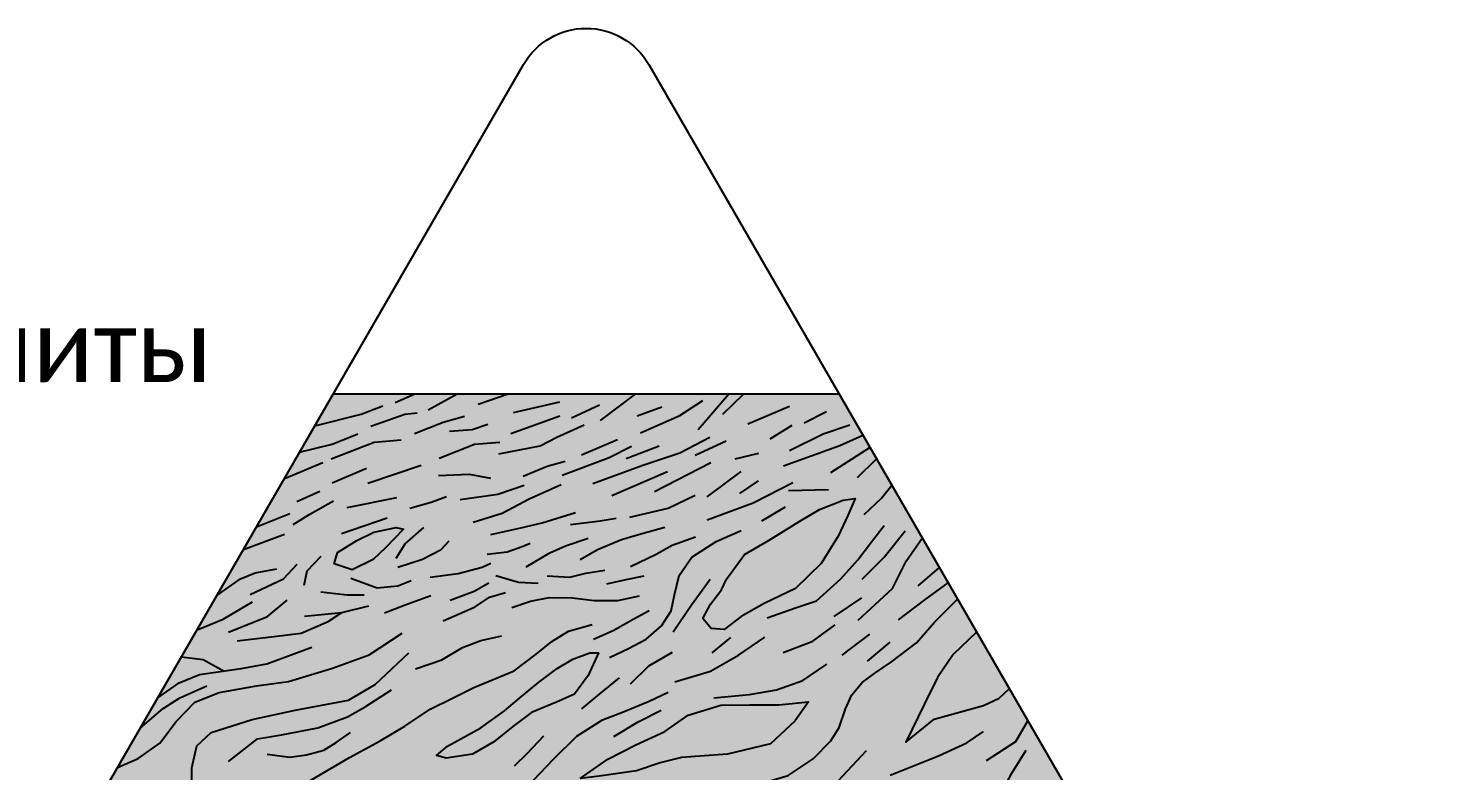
# Model space of a CAD drawing. Header units: millimetres. Extents: x 39 to 1913, y -1214 to 273.
# Drawn here: x 1670.9 to 1769.1, y -178.1 to -126.7 of the extents above; entities that cross this region are included whole.
import ezdxf

# ---------------------------------------------------------------- set-up
doc = ezdxf.new("R2010")
doc.units = ezdxf.units.MM
doc.styles.get("Standard").update_dxf_attribs({"font": 'arial.ttf'})

msp = doc.modelspace()

# ---------------------------------------------------------------- hatches: boundary and pattern name
at = {"transparency": 33554483}
h = msp.add_hatch(color=43, dxfattribs=at)
h.dxf.hatch_style = 1
h.paths.add_polyline_path([(1726.971, -151.985), (1691.971, -151.985), (1651.971, -221.267), (1709.471, -254.465), (1766.971, -221.267)])

# ---------------------------------------------------------------- linework, layer by layer
at = {"color": 252}
msp.add_lwpolyline([(1598.801, -313.36), (1705.14, -129.174, -0.57735), (1713.801, -129.174), (1820.14, -313.36, -0.57735), (1815.81, -320.86), (1603.131, -320.86, -0.57735)], format="xyb", close=True, dxfattribs=at)
for points in [[(1691.971, -151.985), (1726.971, -151.985)], [(1696.256, -152.563), (1697.612, -151.985)], [(1698.538, -153.079), (1700.541, -151.985)], [(1702.009, -152.691), (1704.076, -151.985)], [(1710.47, -153.81), (1712.903, -151.985)], [(1717.218, -154.435), (1719.349, -151.985)], [(1718.923, -153.371), (1720.372, -151.985)], [(1690.692, -154.199), (1693.909, -153.381), (1695.395, -152.8)], [(1704.442, -153.272), (1707.65, -152.518)], [(1708.468, -153.638), (1710.384, -152.734)], [(1713.011, -153.508), (1714.712, -152.863)], [(1713.226, -154.671), (1715.961, -153.465), (1717.554, -152.432)], [(1720.649, -154.052), (1723.547, -152.838)], [(1724.548, -153.988), (1726.103, -153.2)], [(1694.577, -154.22), (1696.923, -153.381), (1697.785, -153.295)], [(1697.591, -154.715), (1699.572, -153.94), (1701.057, -153.51)], [(1700.024, -154.565), (1701.574, -154.435), (1702.672, -154.07)], [(1703.426, -156.136), (1706.289, -155.576), (1707.452, -154.973), (1709.325, -154.113)], [(1704.269, -154.714), (1707.65, -153.487)], [(1722.204, -155.096), (1723.738, -154.137)], [(1723.547, -155.888), (1725.87, -154.738), (1727.724, -154.12)], [(1689.646, -156.012), (1691.907, -155.469), (1693.672, -154.737)], [(1691.821, -156.48), (1694.792, -155.318), (1696.665, -155.167)], [(1709.157, -156.199), (1711.633, -155.144)], [(1709.931, -158.184), (1713.404, -156.906), (1715.961, -156.054), (1718.028, -154.968)], [(1723.121, -156.953), (1727.02, -155.547), (1728.618, -154.838)], [(1699.292, -156.416), (1701.746, -155.447), (1703.49, -155.318)], [(1707.822, -157.598), (1711.073, -156.371), (1712.602, -155.596)], [(1712.233, -156.459), (1714.534, -155.564)], [(1717.027, -156.229), (1719.158, -155.228)], [(1719.776, -156.463), (1721.417, -156.08)], [(1726.403, -157.422), (1729.112, -155.695)], [(1688.592, -157.837), (1691.239, -156.717)], [(1691.885, -158.137), (1694.275, -157.126)], [(1694.361, -158.159), (1698.065, -156.911)], [(1705.105, -157.664), (1706.785, -156.975), (1708.012, -156.631)], [(1714.193, -158.738), (1718.092, -156.736)], [(1728.256, -157.763), (1729.566, -156.481)], [(1699.249, -157.621), (1701.38, -157.535), (1702.844, -157.815)], [(1711.252, -159.015), (1715.109, -157.353)], [(1717.837, -159.104), (1720.202, -157.358)], [(1717.837, -160.702), (1721.033, -159.509), (1723.782, -158.103)], [(1720.096, -158.87), (1721.395, -157.997)], [(1689.452, -159.429), (1691.045, -158.718)], [(1697.26, -159.883), (1698.744, -159.474), (1699.798, -159.087)], [(1700.756, -159.3), (1703.361, -158.912), (1705.191, -158.288)], [(1701.643, -160.869), (1703.667, -160.224), (1705.518, -159.233), (1707.736, -158.243)], [(1712.489, -160.51), (1715.152, -159.892), (1717.006, -158.998)], [(1723.483, -158.657), (1726.232, -158.593)], [(1728.704, -160.318), (1729.876, -159.211), (1730.62, -158.307)], [(1689.194, -161.021), (1690.356, -160.311), (1691.993, -159.386)], [(1692.94, -159.838), (1696.364, -159.149)], [(1719.187, -164.802), (1720.419, -163.103), (1722.141, -162.104), (1724.266, -160.787), (1725.626, -159.98), (1727.262, -159.343), (1728.091, -159.215), (1727.581, -160.405), (1726.901, -161.828), (1725.732, -163.719), (1723.968, -165.461), (1721.78, -166.481), (1720.207, -167.394), (1719.017, -168.286), (1718.124, -168.222), (1717.55, -167.521), (1718.082, -166.544), (1718.847, -165.546), (1719.187, -164.802)], [(1721.63, -160.766), (1723.27, -159.786)], [(1686.66, -161.184), (1688.957, -160.247)], [(1692.553, -161.646), (1695.696, -160.569)], [(1702.872, -161.71), (1704.958, -161.258), (1706.42, -160.893), (1708.743, -160.184)], [(1708.399, -161.022), (1710.442, -160.764), (1711.56, -160.592)], [(1685.752, -162.756), (1688.603, -161.685)], [(1692.271, -162.956), (1693.605, -162.118), (1694.787, -161.559), (1696.336, -161.237), (1696.83, -161.344), (1695.583, -162.634), (1694.723, -163.451), (1693.282, -164.16), (1692.035, -163.752), (1692.271, -162.956)], [(1696.314, -163.343), (1696.938, -162.355), (1698.228, -161.237)], [(1705.328, -163.947), (1706.962, -162.98), (1708.037, -162.507), (1709.607, -161.97)], [(1709.048, -163.431), (1710.252, -162.744), (1711.929, -162.056), (1713.262, -161.669), (1714.918, -161.196)], [(1711.088, -170.226), (1712.393, -169.608), (1713.63, -168.956), (1714.695, -168.028), (1715.348, -166.998), (1715.589, -165.899), (1715.898, -164.559), (1716.791, -163.289), (1718.475, -162.19), (1720.192, -161.434)], [(1712.531, -163.926), (1714.316, -163.066), (1715.434, -162.443), (1717.047, -161.862)], [(1721.992, -167.479), (1723.968, -166.778), (1725.414, -166.311), (1727.092, -164.781), (1728.261, -163.464), (1729.218, -162.211), (1730.089, -161.085)], [(1728.304, -167.649), (1730.663, -165.44), (1731.619, -163.549), (1732.727, -161.956)], [(1728.58, -164.802), (1730.089, -163.273), (1731.555, -161.467)], [(1696.443, -163.967), (1698.142, -163.429), (1699.432, -162.742), (1699.991, -162.14)], [(1702.614, -163.064), (1704.012, -162.913), (1705.044, -162.548), (1705.603, -162.312)], [(1686.226, -165.861), (1688.527, -164.786), (1689.473, -163.755)], [(1689.949, -165.213), (1690.164, -164.225), (1691.132, -163.214)], [(1698.679, -164.676), (1700.615, -164.418), (1702.27, -163.967), (1702.872, -163.687)], [(1732.448, -165.27), (1733.912, -164.008)], [(1683.916, -165.936), (1685.559, -164.786), (1686.57, -164.356), (1688.075, -164.099)], [(1693.196, -164.741), (1695.002, -165.407), (1696.443, -165.256), (1697.368, -164.891)], [(1703.22, -164.549), (1704.79, -165.001), (1706.145, -165.087)], [(1706.768, -164.571), (1708.338, -164.657), (1709.456, -164.399), (1710.768, -164.184)], [(1710.897, -165.13), (1712.252, -164.829), (1713.477, -164.571)], [(1715.485, -168.44), (1716.757, -166.586), (1718.062, -164.8)], [(1691.11, -165.686), (1692.938, -165.88), (1694.099, -165.88)], [(1695.518, -167.126), (1696.938, -166.589), (1698.722, -165.944)], [(1699.586, -167.687), (1701.801, -166.72), (1702.79, -166.054), (1703.887, -165.731)], [(1700.059, -166.247), (1701.715, -165.645), (1702.726, -165.065)], [(1704.319, -166.758), (1705.629, -166.333), (1706.919, -166.075), (1708.532, -166.097), (1710.037, -166.269), (1711.671, -166.29), (1713.155, -165.968)], [(1731.088, -167.628), (1732.915, -166.226), (1734.521, -165.063)], [(1682.546, -168.31), (1684.355, -167.581), (1686.377, -166.377)], [(1684.721, -168.462), (1687.43, -167.387), (1688.785, -166.248)], [(1689.971, -167.363), (1692.573, -167.105), (1694.422, -166.654)], [(1718.225, -179.852), (1721.718, -178.903), (1723.447, -178.395), (1725.177, -177.242), (1726.398, -175.988), (1726.974, -175.073), (1727.415, -173.784), (1727.856, -172.801), (1728.568, -171.954), (1729.45, -171.31), (1730.603, -170.53), (1732.332, -169.208), (1733.587, -167.784), (1735.166, -166.18)], [(1726.646, -167.394), (1728.559, -166.098)], [(1685.326, -169.082), (1687.863, -168.782), (1689.756, -168.545), (1691.626, -167.728), (1692.573, -167.105)], [(1709.972, -168.956), (1711.348, -168.354), (1712.725, -167.58), (1713.821, -166.978)], [(1677.036, -177.852), (1678.46, -177.22), (1679.964, -176.161), (1681.092, -174.657), (1682.391, -173.325), (1684.065, -172.642), (1686.663, -172.198), (1688.885, -171.89), (1691.926, -170.968), (1694.456, -170.045), (1696.746, -168.542)], [(1689.759, -179.105), (1693.096, -177.138), (1695.214, -176.005), (1696.925, -174.978), (1698.679, -173.802), (1700.176, -173.054), (1701.695, -172.305), (1704.497, -171.151), (1706.016, -169.996), (1707.107, -169.119), (1708.241, -168.392), (1709.888, -167.943)], [(1697.654, -171.016), (1699.475, -170.398), (1700.918, -169.539), (1702.189, -169.059), (1703.632, -168.715)], [(1715.608, -171.907), (1718.07, -171.165), (1720.022, -170.062), (1721.826, -168.81)], [(1718.197, -169.892), (1719.492, -168.831)], [(1723.097, -169.879), (1725.158, -169.093), (1726.71, -167.968)], [(1727.199, -170.071), (1729.111, -168.605)], [(1736.485, -168.464), (1734.876, -170.022), (1733.79, -171.615), (1732.875, -173.445), (1731.586, -176.09), (1733.553, -174.496), (1736.978, -173.547), (1738.063, -173.039), (1738.752, -172.392)], [(1679.833, -173.008), (1681.302, -171.987), (1682.721, -171.407), (1685.602, -170.998), (1687.366, -170.654), (1690.484, -169.515)], [(1712.531, -172.047), (1713.802, -170.81), (1715.451, -169.849)], [(1728.941, -170.474), (1730.514, -169.157)], [(1681.465, -170.182), (1682.979, -170.375), (1684.425, -171.165)], [(1681.775, -182.003), (1682.151, -179.782), (1682.186, -177.869), (1682.527, -176.332), (1683.518, -175.409), (1686.355, -174.521), (1689.329, -173.872), (1693.02, -173.188), (1694.866, -172.095), (1696.028, -171.002), (1697.19, -169.908)], [(1707.411, -173.31), (1705.7, -174.037), (1704.395, -174.999), (1703.09, -176.068), (1701.614, -176.923), (1699.796, -177.201), (1699.112, -177.009), (1699.882, -176.367), (1702.192, -175.106), (1703.818, -173.908), (1704.866, -173.053), (1706.171, -171.963), (1707.475, -170.979), (1708.545, -170.337), (1709.721, -169.91), (1710.322, -169.908), (1709.615, -171.471), (1708.673, -172.775), (1707.411, -173.31)], [(1718.303, -173.011), (1720.765, -172.777), (1722.654, -172.459), (1724.458, -171.822), (1726.135, -170.698)], [(1709.165, -173.78), (1710.427, -172.732), (1711.775, -171.642)], [(1678.618, -175.113), (1680.205, -173.75), (1681.345, -173.019), (1683.216, -172.181)], [(1684.732, -177.437), (1686.722, -175.855), (1688.39, -175.577), (1690.893, -175.106), (1692.946, -174.337), (1694.187, -173.631), (1696.005, -172.455)], [(1701.982, -180.457), (1704.465, -179.948), (1705.824, -178.718), (1707.203, -177.254), (1708.816, -175.663), (1710.599, -174.538), (1712.106, -173.965), (1713.825, -173.244), (1715.141, -172.629)], [(1709.05, -178.611), (1710.981, -177.254), (1712.912, -176.278), (1714.908, -175.344), (1716.521, -174.22), (1718.791, -173.52), (1720.786, -173.499), (1722.803, -173.499), (1724.861, -173.286), (1723.906, -174.623), (1722.23, -176.214), (1719.258, -176.914), (1716.075, -177.148), (1714.589, -177.529), (1712.955, -178.081), (1710.366, -178.442), (1709.05, -178.611)], [(1711.384, -175.684), (1713.061, -174.687), (1714.674, -173.88)], [(1737.173, -177.362), (1739.197, -176.04), (1740.035, -174.614)], [(1687.406, -176.924), (1688.968, -177.116), (1690.123, -176.967), (1691.321, -176.646), (1692.176, -176.111), (1693.16, -175.427)], [(1704.502, -177.715), (1705.401, -176.881), (1706.534, -175.64)], [(1730.504, -178.381), (1733.865, -177.045), (1735.81, -176.145), (1736.961, -175.339)], [(1724.329, -180.293), (1726.906, -178.768), (1728.873, -176.666)], [(1735.889, -181.674), (1738.046, -179.862), (1738.919, -178.235), (1739.912, -176.635)]]:
    msp.add_lwpolyline(points, dxfattribs=at)

# ---------------------------------------------------------------- texts
at = {"color": 252, "insert": (1649.435, -146.164), "char_height": 5, "attachment_point": 1}
msp.add_mtext_dynamic_manual_height_columns('{\\fCalibri Light|b0|i0|c204|p34;милониты}', width=95.95953, gutter_width=12.5, heights=[0], dxfattribs=at)

doc.saveas('drawing.dxf')
